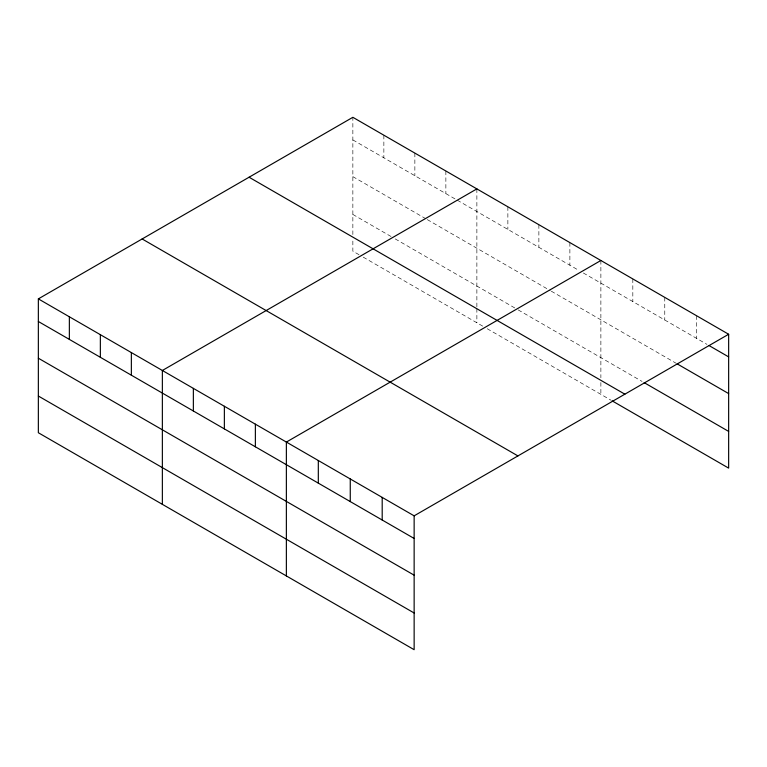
<?xml version="1.0" encoding="UTF-8"?>
<svg xmlns="http://www.w3.org/2000/svg" width="767" height="767" viewBox="0 0 767 767"><rect width="100%" height="100%" fill="white"/><g stroke="black" fill="none" stroke-linecap="round" stroke-linejoin="round"><path stroke-width="0.58" stroke-dasharray="3.83 2.88" d="M352.858 234.577L352.858 117.303M352.858 139.92L456.202 199.583M457.237 200.177L579.181 270.588M583.313 272.975L707.011 344.393M352.858 176.631L426.231 218.988M427.267 219.592L550.246 290.588M551.272 291.182L676.101 363.251M352.858 214.453L391.093 236.524M395.226 238.911L517.169 309.322M518.204 309.916L642.094 381.439M359.061 254.74L352.858 251.164L352.858 239.314M363.194 257.127L483.066 326.339M487.208 328.727L611.184 400.307M696.704 315.822L696.704 338.439M664.768 297.375L664.768 320.002M632.823 278.939L632.823 301.556M600.877 260.492L600.877 377.776M600.877 382.512L600.877 394.353M569.881 242.593L569.881 265.219M538.875 224.693L538.875 247.319M507.869 206.793L507.869 229.419M476.873 188.893L476.873 307.366M476.873 308.545L476.873 322.754M445.867 170.993L445.867 193.62M414.861 153.093L414.861 175.72M383.864 135.203L383.864 157.82"/><path stroke-width="1.15" d="M38.35 298.881L414.142 515.836L414.142 649.697L38.35 432.741L38.35 298.881L352.858 117.303L728.65 334.259L728.65 468.119L612.219 400.901M476.873 188.893L162.364 370.48L162.364 504.341M600.877 260.492L286.369 442.07L286.369 575.931M414.142 515.836L728.65 334.259M709.072 345.581L728.65 356.885M677.127 363.846L728.65 393.586M644.155 382.628L728.65 431.409M249.074 177.225L624.865 394.18M142.135 238.959L517.926 455.914M38.35 321.498L414.142 538.463M38.35 358.208L414.142 575.173M38.35 396.031L414.142 612.996M382.196 497.399L382.196 520.016M350.26 478.953L350.26 501.58M318.315 460.516L318.315 483.133M255.373 424.17L255.373 446.797M224.367 406.27L224.367 428.897M193.361 388.38L193.361 410.997M131.358 352.58L131.358 375.197M100.352 334.68L100.352 357.297M69.356 316.781L69.356 339.397"/></g></svg>
